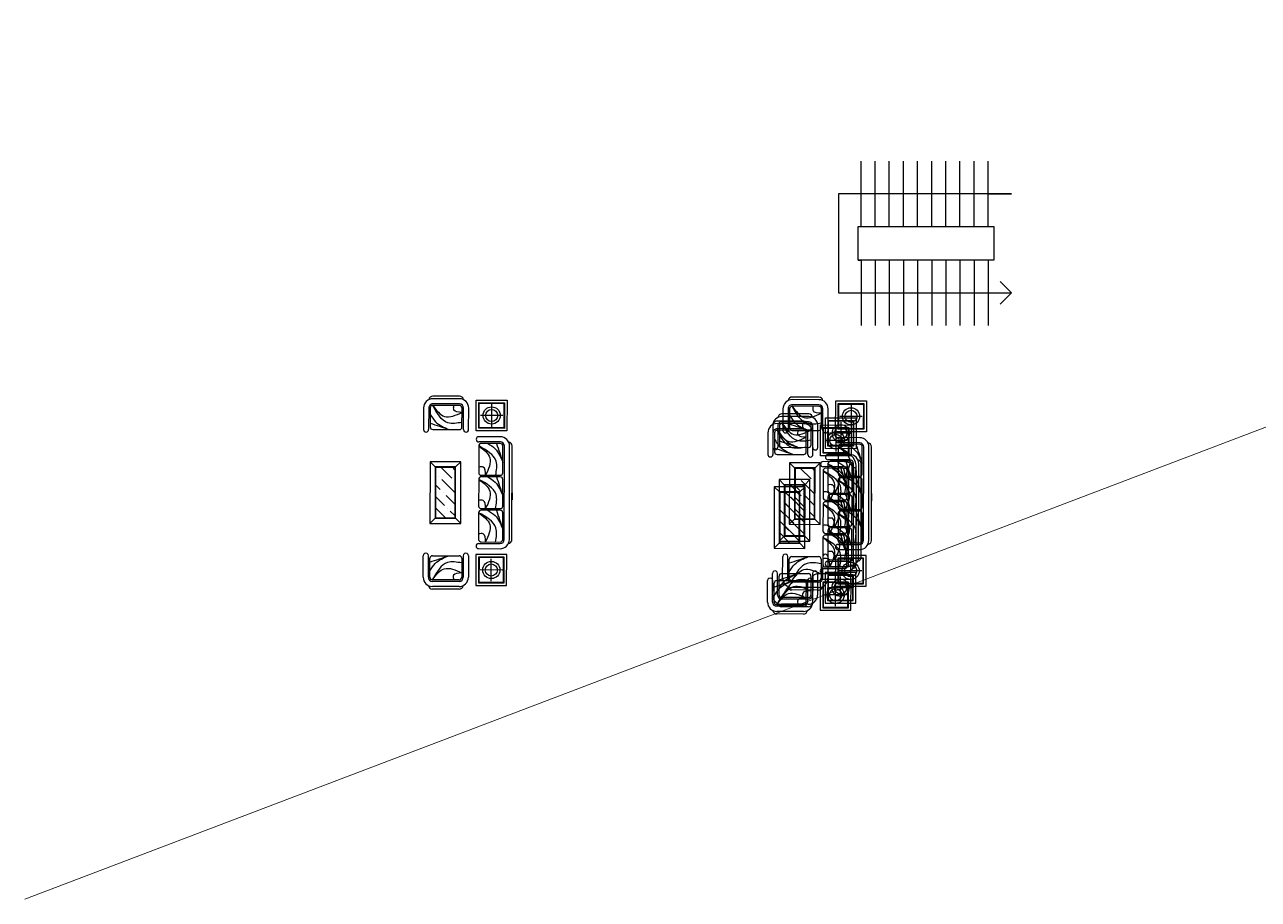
# Model space of a CAD drawing. Header units: inches. Extents: x -632098 to 183481, y -347495 to 63412.
# Drawn here: x 0 to 21.82, y 0 to 15.46 of the extents above; entities that cross this region are included whole.
import ezdxf

# ---------------------------------------------------------------- set-up
doc = ezdxf.new("R2010")
doc.units = ezdxf.units.IN
doc.header["$MEASUREMENT"] = 0
doc.layers.add('furniture', color=6, linetype='Continuous', lineweight=5)
doc.layers.add('window poors', color=1, linetype='Continuous', lineweight=13)
doc.layers.add('INS', color=3, linetype='Continuous')

# ---------------------------------------------------------------- blocks, each defined once
blk = doc.blocks.new('SF12')
at = {"layer": 'INS', "color": 81}
for p, q in [((910, 0), (-910, 0)), ((0, 0), (140, 0)), ((-1805, -101), (-1205, -101)), ((-1805, -701), (-1805, -101)), ((-1755, -151), (-1255, -151)), ((-1755, -651), (-1755, -151)), ((-1745, -161), (-1265, -161)), ((-1745, -641), (-1745, -161)), ((-1505, -183), (-1505, -619)), ((-1265, -161), (-1265, -641)), ((-1255, -151), (-1255, -651)), ((-1205, -101), (-1205, -701)), ((-1090, -230), (-1090, -650)), ((-990, -230), (-990, -650)), ((-960, -230), (-960, -600)), ((910, -50), (-910, -50)), ((910, -150), (-910, -150)), ((-390, -180), (-910, -180)), ((-340, -600), (-340, -230)), ((-310, -230), (-310, -600)), ((260, -180), (-260, -180)), ((310, -600), (310, -230)), ((340, -230), (340, -600)), ((910, -180), (390, -180)), ((960, -600), (960, -230)), ((990, -650), (990, -230)), ((1090, -650), (1090, -230)), ((1805, -101), (1205, -101)), ((1205, -101), (1205, -701)), ((1755, -151), (1255, -151)), ((1255, -151), (1255, -651)), ((1745, -161), (1265, -161)), ((1265, -161), (1265, -641)), ((1505, -183), (1505, -619)), ((1745, -641), (1745, -161)), ((1755, -651), (1755, -151)), ((1805, -701), (1805, -101)), ((-1723, -401), (-1286, -401)), ((1723, -401), (1286, -401)), ((-1205, -701), (-1805, -701)), ((-1255, -651), (-1755, -651)), ((-1265, -641), (-1745, -641)), ((-910, -650), (-390, -650)), ((-260, -650), (260, -650)), ((390, -650), (910, -650)), ((1205, -701), (1805, -701)), ((1255, -651), (1755, -651)), ((1265, -641), (1745, -641)), ((-1229, -848), (-1649, -848)), ((-1229, -948), (-1649, -948)), ((1229, -848), (1649, -848)), ((1229, -948), (1649, -948)), ((-1879, -1028), (-1879, -1548)), ((-1829, -1028), (-1829, -1548)), ((-1729, -1028), (-1729, -1548)), ((-1699, -1028), (-1699, -1548)), ((-1279, -978), (-1649, -978)), ((-1229, -1548), (-1229, -1028)), ((-600, -1000), (-600, -1600)), ((-600, -1000), (-500, -1100)), ((600, -1000), (-600, -1000)), ((500, -1100), (-500, -1100)), ((-500, -1100), (-500, -1500)), ((490, -1110), (-490, -1110)), ((-490, -1110), (-490, -1490)), ((-490, -1381), (-284, -1174)), ((-480, -1146), (-444, -1110)), ((-255, -1371), (5, -1110)), ((-227, -1118), (-227, -1118)), ((53, -1287), (230, -1110)), ((362, -1202), (454, -1110)), ((490, -1490), (490, -1110)), ((600, -1000), (500, -1100)), ((500, -1500), (500, -1100)), ((600, -1600), (600, -1000)), ((1229, -1548), (1229, -1028)), ((1279, -978), (1649, -978)), ((1699, -1028), (1699, -1548)), ((1729, -1028), (1729, -1548)), ((1829, -1028), (1829, -1548)), ((1879, -1028), (1879, -1548)), ((-312, -1427), (-312, -1427)), ((-150, -1490), (-59, -1399)), ((-3, -1343), (-3, -1343)), ((74, -1490), (250, -1315)), ((299, -1490), (490, -1299)), ((306, -1259), (306, -1259)), ((-1649, -1598), (-1279, -1598)), ((-1649, -1628), (-1229, -1628)), ((-500, -1500), (-600, -1600)), ((-600, -1600), (600, -1600)), ((-500, -1500), (500, -1500)), ((-490, -1490), (490, -1490)), ((-375, -1490), (-368, -1483)), ((500, -1500), (600, -1600)), ((1649, -1628), (1229, -1628)), ((1649, -1598), (1279, -1598)), ((-1649, -1728), (-1229, -1728)), ((1649, -1728), (1229, -1728))]:
    blk.add_line(p, q, dxfattribs=at)
for centre, radius in [((-1505, -401), 168), ((1505, -401), 168), ((-1505, -401), 118), ((1505, -401), 118)]:
    blk.add_circle(centre, radius, dxfattribs=at)
for centre, radius, start, end in [((-910, -80), 80, 90, 171.6145), ((910, -80), 80, 8.3855, 90), ((-910, -230), 180, 90, 180), ((-910, -230), 80, 90, 180), ((-910, -230), 50, 90, 180), ((-390, -230), 50, 0, 90), ((-260, -230), 50, 90, 180), ((260, -230), 50, 0, 90), ((390, -230), 50, 90, 180), ((910, -230), 180, 0, 90), ((910, -230), 80, 0, 90), ((910, -230), 50, 0, 90), ((-1040, -650), 50, 180, 0), ((-910, -600), 50, 180, 270), ((-390, -600), 50, 270, 0), ((-260, -600), 50, 180, 270), ((260, -600), 50, 270, 0), ((390, -600), 50, 180, 270), ((910, -600), 50, 270, 0), ((1040, -650), 50, 180, 0), ((-1799, -1028), 80, 98.3855, 180), ((-1649, -1028), 180, 90, 180), ((-1649, -1028), 80, 90, 180), ((-1229, -898), 50, 270, 90), ((1229, -898), 50, 90, 270), ((1649, -1028), 180, 0, 90), ((1649, -1028), 80, 0, 90), ((1799, -1028), 80, 0, 81.6145), ((-1649, -1028), 50, 90, 180), ((-1279, -1028), 50, 0, 90), ((1279, -1028), 50, 90, 180), ((1649, -1028), 50, 0, 90), ((-1799, -1548), 80, 180, 261.6145), ((-1649, -1548), 180, 180, 270), ((-1649, -1548), 80, 180, 270), ((-1649, -1548), 50, 180, 270), ((-1279, -1548), 50, 270, 0), ((-1229, -1678), 50, 270, 90), ((1229, -1678), 50, 90, 270), ((1279, -1548), 50, 180, 270), ((1649, -1548), 50, 270, 0), ((1649, -1548), 80, 270, 0), ((1649, -1548), 180, 270, 0), ((1799, -1548), 80, 278.3855, 0)]:
    blk.add_arc(centre, radius, start, end, dxfattribs=at)
for points in [[(-960, -304), (-592, -180)], [(-960, -474), (-856, -330), (-592, -180)], [(-310, -304), (58, -180)], [(-310, -474), (-206, -330), (58, -180)], [(340, -304), (708, -180)], [(340, -474), (444, -330), (708, -180)], [(-340, -319), (-614, -312), (-910, -650)], [(-910, -650), (-679, -432), (-340, -515)], [(310, -319), (36, -312), (-260, -650)], [(-260, -650), (-29, -432), (310, -515)], [(960, -319), (686, -312), (390, -650)], [(390, -650), (621, -432), (960, -515)], [(-340, -515), (-498, -561), (-498, -650)], [(310, -515), (152, -561), (152, -650)], [(960, -515), (802, -561), (802, -650)], [(-1565, -978), (-1610, -1136), (-1699, -1136)], [(-1369, -978), (-1361, -1253), (-1699, -1548)], [(-1699, -1548), (-1482, -1317), (-1565, -978)], [(1369, -978), (1361, -1253), (1699, -1548)], [(1699, -1548), (1482, -1317), (1565, -978)], [(1565, -978), (1610, -1136), (1699, -1136)], [(-1523, -1598), (-1380, -1494), (-1229, -1230)], [(-1354, -1598), (-1229, -1230)], [(1523, -1598), (1380, -1494), (1229, -1230)], [(1354, -1598), (1229, -1230)]]:
    blk.add_spline(points, degree=3, dxfattribs=at)

msp = doc.modelspace()

# ---------------------------------------------------------------- linework, layer by layer
for p, q in [((14.78991, 11.89402), (14.78991, 13.04402)), ((15.03991, 11.89402), (15.03991, 13.04402)), ((15.28991, 11.89402), (15.28991, 13.04402)), ((15.53991, 11.89402), (15.53991, 13.04402)), ((15.78991, 11.89402), (15.78991, 13.04402)), ((16.03991, 11.89402), (16.03991, 13.04402)), ((16.28991, 11.89402), (16.28991, 13.04402)), ((16.53991, 11.89402), (16.53991, 13.04402)), ((16.78991, 11.89402), (16.78991, 13.04402)), ((17.03991, 11.89402), (17.03991, 13.04402)), ((14.38889, 12.46902), (14.38889, 10.71902)), ((17.45269, 12.46902), (14.38889, 12.46902)), ((17.03991, 12.46902), (17.45269, 12.46902)), ((14.73991, 11.29402), (14.73991, 11.89402)), ((14.73991, 11.89402), (17.13991, 11.89402)), ((17.13991, 11.89402), (17.13991, 11.29402)), ((15.93991, 11.29402), (14.73991, 11.29402)), ((14.73991, 11.29402), (14.78991, 11.29402)), ((14.78991, 11.29402), (14.78991, 10.14402)), ((15.03991, 11.29402), (15.03991, 10.14402)), ((15.28991, 11.29402), (15.28991, 10.14402)), ((15.53991, 11.29402), (15.53991, 10.14402)), ((15.78991, 11.29402), (15.78991, 10.14402)), ((17.13991, 11.29402), (15.93991, 11.29402)), ((16.03991, 11.29402), (16.03991, 10.14402)), ((16.28991, 11.29402), (16.28991, 10.14402)), ((16.53991, 11.29402), (16.53991, 10.14402)), ((16.78991, 11.29402), (16.78991, 10.14402)), ((17.03991, 11.29402), (17.03991, 10.14402)), ((17.45269, 10.71902), (17.25269, 10.91902)), ((14.38889, 10.71902), (17.45269, 10.71902)), ((17.45269, 10.71902), (17.25269, 10.51902))]:
    msp.add_line(p, q)
at = {"layer": 'window poors'}
msp.add_lwpolyline([(0, 0), (40.64993, 15.45801)], dxfattribs=at)

# ---------------------------------------------------------------- block references
at = {"layer": 'furniture', "color": 240, "true_color": 0xed1f24, "rotation": 269.8826588529295}
for p, xscale, yscale, zscale in [((8.61835, 7.18516), 0.0009072000000000004, 0.0009072000000000004, 0.0009072000000000004), ((14.97413, 7.16944), 0.0009072000000000005, 0.0009072000000000005, 0.0009072000000000005), ((14.79321, 6.87082), 0.0009072000000000005, 0.0009072000000000005, 0.0009072000000000005), ((14.79321, 6.87082), 0.0009072000000000005, 0.0009072000000000005, 0.0009072000000000005), ((14.70669, 6.74509), 0.0009072000000000005, 0.0009072000000000005, 0.0009072000000000005)]:
    msp.add_blockref('SF12', p, dxfattribs=dict(at, xscale=xscale, yscale=yscale, zscale=zscale))

doc.saveas('drawing.dxf')
